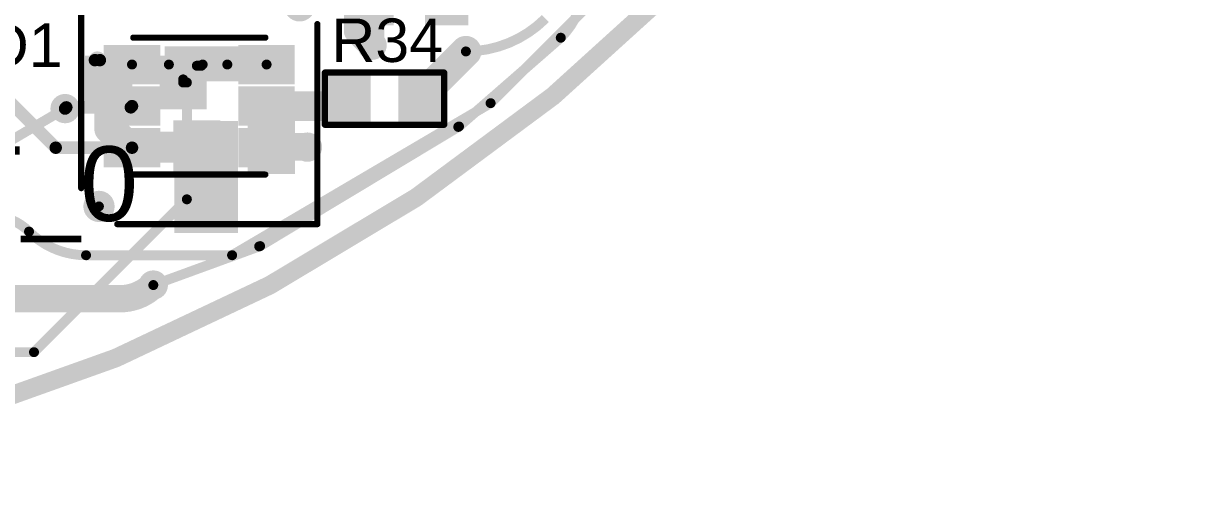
# Model space of a CAD drawing. Header units: millimetres. Extents: x -1.41 to 1.41, y -0.13 to 2.68.
# Drawn here: x 0.461 to 1.405, y -0.126 to 0.258 of the extents above; entities that cross this region are included whole.
import ezdxf

# ---------------------------------------------------------------- set-up
doc = ezdxf.new("R2010")
doc.units = ezdxf.units.MM
doc.header["$MEASUREMENT"] = 0
for name, color, linetype in [('BottomLayer', 5, 'Continuous'), ('BottomPaste', 16, 'Continuous'), ('BottomSolder', 6, 'Continuous'), ('Mechanical2', 216, 'Continuous'), ('PadHoleLayer', 156, 'Continuous'), ('TopLayer', 1, 'Continuous'), ('TopOverlay', 2, 'Continuous'), ('TopPaste', 8, 'Continuous'), ('TopSolder', 216, 'Continuous'), ('ViaHoleLayer', 16, 'Continuous')]:
    doc.layers.add(name, color=color, linetype=linetype)
doc.styles.add('Arial', font='', dxfattribs={"height": 0.2})
doc.styles.get('Arial').set_extended_font_data('Arial')

# ---------------------------------------------------------------- blocks, each defined once
blk = doc.blocks.new('LTST_G683GEBW_4')
at = {"layer": 'BottomSolder'}
h = blk.add_hatch(color=6, dxfattribs=at)
edge = h.paths.add_edge_path()
edge.add_arc((0.0807087, 0.0807087), 0.004, 0, 360)
h = blk.add_hatch(color=6, dxfattribs=at)
edge = h.paths.add_edge_path()
edge.add_arc((-0.0807086, -0.0807085), 0.004, 0, 360)
at = {"layer": 'PadHoleLayer'}
h = blk.add_hatch(color=156, dxfattribs=at)
edge = h.paths.add_edge_path()
edge.add_arc((0.0807087, 0.0807087), 0.0125984, 0, 360)
h = blk.add_hatch(color=156, dxfattribs=at)
edge = h.paths.add_edge_path()
edge.add_arc((-0.0807086, -0.0807085), 0.0125984, 0, 360)
at = {"layer": 'TopLayer'}
for points in [[(-0.0728346, 0.0452756), (-0.035433, 0.0452756), (-0.035433, 0.0216536), (-0.0728346, 0.0216536)], [(0.0354331, 0.0452757), (0.0728347, 0.0452757), (0.0728347, 0.0216537), (0.0354331, 0.0216537)], [(-0.0728346, 0.011811), (-0.035433, 0.011811), (-0.035433, -0.011811), (-0.0728346, -0.011811)], [(0.0354331, 0.0118111), (0.0728347, 0.0118111), (0.0728347, -0.0118109), (0.0354331, -0.0118109)], [(-0.0728346, -0.0216535), (-0.035433, -0.0216535), (-0.035433, -0.0452755), (-0.0728346, -0.0452755)], [(0.0354331, -0.0216535), (0.0728347, -0.0216535), (0.0728347, -0.0452755), (0.0354331, -0.0452755)]]:
    blk.add_hatch(color=1, dxfattribs=at).paths.add_polyline_path(points)
at = {"layer": 'TopPaste'}
for points in [[(-0.0728346, 0.0452756), (-0.035433, 0.0452756), (-0.035433, 0.0216536), (-0.0728346, 0.0216536)], [(0.0354331, 0.0452757), (0.0728347, 0.0452757), (0.0728347, 0.0216537), (0.0354331, 0.0216537)], [(-0.0728346, 0.011811), (-0.035433, 0.011811), (-0.035433, -0.011811), (-0.0728346, -0.011811)], [(0.0354331, 0.0118111), (0.0728347, 0.0118111), (0.0728347, -0.0118109), (0.0354331, -0.0118109)], [(-0.0728346, -0.0216535), (-0.035433, -0.0216535), (-0.035433, -0.0452755), (-0.0728346, -0.0452755)], [(0.0354331, -0.0216535), (0.0728347, -0.0216535), (0.0728347, -0.0452755), (0.0354331, -0.0452755)]]:
    blk.add_hatch(color=8, dxfattribs=at).paths.add_polyline_path(points)
at = {"layer": 'TopSolder'}
h = blk.add_hatch(color=216, dxfattribs=at)
edge = h.paths.add_edge_path()
edge.add_arc((0.0807087, 0.0807087), 0.004, 0, 360)
for points in [[(-0.0768346, 0.0492756), (-0.031433, 0.0492756), (-0.031433, 0.0176536), (-0.0768346, 0.0176536)], [(0.0314331, 0.0492757), (0.0768347, 0.0492757), (0.0768347, 0.0176537), (0.0314331, 0.0176537)], [(-0.0768346, 0.015811), (-0.031433, 0.015811), (-0.031433, -0.015811), (-0.0768346, -0.015811)], [(0.0314331, 0.0158111), (0.0768347, 0.0158111), (0.0768347, -0.0158109), (0.0314331, -0.0158109)], [(-0.0768346, -0.0176535), (-0.031433, -0.0176535), (-0.031433, -0.0492755), (-0.0768346, -0.0492755)], [(0.0314331, -0.0176535), (0.0768347, -0.0176535), (0.0768347, -0.0492755), (0.0314331, -0.0492755)]]:
    blk.add_hatch(color=216, dxfattribs=at).paths.add_polyline_path(points)
h = blk.add_hatch(color=216, dxfattribs=at)
edge = h.paths.add_edge_path()
edge.add_arc((-0.0807086, -0.0807085), 0.004, 0, 360)
at = {"layer": 'TopOverlay', "const_width": 0.005}
for points in [[(-0.095, -0.066), (-0.095, 0.095)], [(-0.095, 0.095), (0.066, 0.095)], [(0.0950001, -0.0949999), (0.0950001, 0.0660001)], [(-0.0531181, 0.0551181), (0, 0.0551181)], [(0, 0.0551181), (0.0531181, 0.0551181)], [(-0.0531181, -0.055118), (0, -0.055118)], [(0, -0.055118), (0.0531181, -0.055118)], [(-0.0659999, -0.0949999), (0.0950001, -0.0949999)]]:
    blk.add_lwpolyline(points, dxfattribs=at)
at = {"layer": 'TopOverlay'}
for points, const_width in [([(-0.09625, 0.095, 1), (-0.09375, 0.095, 1)], 0.0025), ([(-0.09625, 0.095, 1), (-0.09375, 0.095, 1)], 0.0025), ([(0.06475, 0.095, 1), (0.06725, 0.095, 1)], 0.0025), ([(0.0937501, 0.0660001, 1), (0.0962501, 0.0660001, 1)], 0.0025), ([(-0.0543681, 0.0551181, 1), (-0.0518681, 0.0551181, 1)], 0.0025), ([(-0.00125, 0.0551181, 1), (0.00125, 0.0551181, 1)], 0.0025), ([(-0.00125, 0.0551181, 1), (0.00125, 0.0551181, 1)], 0.0025), ([(0.0518681, 0.0551181, 1), (0.0543681, 0.0551181, 1)], 0.0025), ([(-0.08, 0.037, 1), (-0.084, 0.037, 1)], 0.01), ([(-0.0865, 0.037, 1), (-0.0815, 0.037, 1)], 0.005), ([(-0.0825, 0.037, 1), (-0.0775, 0.037, 1)], 0.005), ([(-0.0543681, -0.055118, 1), (-0.0518681, -0.055118, 1)], 0.0025), ([(-0.00125, -0.055118, 1), (0.00125, -0.055118, 1)], 0.0025), ([(-0.00125, -0.055118, 1), (0.00125, -0.055118, 1)], 0.0025), ([(0.0518681, -0.055118, 1), (0.0543681, -0.055118, 1)], 0.0025), ([(-0.09625, -0.066, 1), (-0.09375, -0.066, 1)], 0.0025), ([(-0.0672499, -0.0949999, 1), (-0.0647499, -0.0949999, 1)], 0.0025), ([(0.0937501, -0.0949999, 1), (0.0962501, -0.0949999, 1)], 0.0025), ([(0.0937501, -0.0949999, 1), (0.0962501, -0.0949999, 1)], 0.0025)]:
    blk.add_lwpolyline(points, format="xyb", close=True, dxfattribs=dict(at, const_width=const_width))
blk = doc.blocks.new('R__0603_24')
at = {"layer": 'TopLayer'}
for points in [[(-0.015, 0.0175), (-0.015, -0.0175), (-0.045, -0.0175), (-0.045, 0.0175)], [(0.045, 0.0175), (0.045, -0.0175), (0.015, -0.0175), (0.015, 0.0175)]]:
    blk.add_hatch(color=1, dxfattribs=at).paths.add_polyline_path(points)
at = {"layer": 'TopPaste'}
for points in [[(-0.015, 0.0175), (-0.015, -0.0175), (-0.045, -0.0175), (-0.045, 0.0175)], [(0.045, 0.0175), (0.045, -0.0175), (0.015, -0.0175), (0.015, 0.0175)]]:
    blk.add_hatch(color=8, dxfattribs=at).paths.add_polyline_path(points)
at = {"layer": 'TopSolder'}
for points in [[(-0.011, 0.0215), (-0.011, -0.0215), (-0.049, -0.0215), (-0.049, 0.0215)], [(0.049, 0.0215), (0.049, -0.0215), (0.011, -0.0215), (0.011, 0.0215)]]:
    blk.add_hatch(color=216, dxfattribs=at).paths.add_polyline_path(points)
at = {"layer": 'TopOverlay', "const_width": 0.005}
for points in [[(-0.048, -0.021), (-0.048, 0.021)], [(-0.048, 0.021), (0.048, 0.021)], [(0.048, -0.021), (0.048, 0.021)], [(-0.048, -0.021), (0.048, -0.021)]]:
    blk.add_lwpolyline(points, dxfattribs=at)
at = {"layer": 'TopOverlay', "const_width": 0.0025}
for points in [[(-0.04925, 0.021, 1), (-0.04675, 0.021, 1)], [(-0.04925, 0.021, 1), (-0.04675, 0.021, 1)], [(0.04675, 0.021, 1), (0.04925, 0.021, 1)], [(0.04675, 0.021, 1), (0.04925, 0.021, 1)], [(-0.04925, -0.021, 1), (-0.04675, -0.021, 1)], [(-0.04925, -0.021, 1), (-0.04675, -0.021, 1)], [(0.04675, -0.021, 1), (0.04925, -0.021, 1)], [(0.04675, -0.021, 1), (0.04925, -0.021, 1)]]:
    blk.add_lwpolyline(points, format="xyb", close=True, dxfattribs=at)
blk = doc.blocks.new('R__0603_B_68')
at = {"layer": 'BottomLayer'}
for points in [[(-0.045, -0.0175), (-0.045, 0.0175), (-0.015, 0.0175), (-0.015, -0.0175)], [(0.015, -0.0175), (0.015, 0.0175), (0.045, 0.0175), (0.045, -0.0175)]]:
    blk.add_hatch(color=5, dxfattribs=at).paths.add_polyline_path(points)
at = {"layer": 'BottomPaste'}
for points in [[(-0.045, -0.0175), (-0.045, 0.0175), (-0.015, 0.0175), (-0.015, -0.0175)], [(0.015, -0.0175), (0.015, 0.0175), (0.045, 0.0175), (0.045, -0.0175)]]:
    blk.add_hatch(color=16, dxfattribs=at).paths.add_polyline_path(points)
at = {"layer": 'BottomSolder'}
for points in [[(-0.049, -0.0215), (-0.049, 0.0215), (-0.011, 0.0215), (-0.011, -0.0215)], [(0.011, -0.0215), (0.011, 0.0215), (0.049, 0.0215), (0.049, -0.0215)]]:
    blk.add_hatch(color=6, dxfattribs=at).paths.add_polyline_path(points)
blk = doc.blocks.new('R__0603_B_69')
at = {"layer": 'BottomLayer'}
for points in [[(-0.045, -0.0175), (-0.045, 0.0175), (-0.015, 0.0175), (-0.015, -0.0175)], [(0.015, -0.0175), (0.015, 0.0175), (0.045, 0.0175), (0.045, -0.0175)]]:
    blk.add_hatch(color=5, dxfattribs=at).paths.add_polyline_path(points)
at = {"layer": 'BottomPaste'}
for points in [[(-0.045, -0.0175), (-0.045, 0.0175), (-0.015, 0.0175), (-0.015, -0.0175)], [(0.015, -0.0175), (0.015, 0.0175), (0.045, 0.0175), (0.045, -0.0175)]]:
    blk.add_hatch(color=16, dxfattribs=at).paths.add_polyline_path(points)
at = {"layer": 'BottomSolder'}
for points in [[(-0.049, -0.0215), (-0.049, 0.0215), (-0.011, 0.0215), (-0.011, -0.0215)], [(0.011, -0.0215), (0.011, 0.0215), (0.049, 0.0215), (0.049, -0.0215)]]:
    blk.add_hatch(color=6, dxfattribs=at).paths.add_polyline_path(points)
blk = doc.blocks.new('C___0603_B_77')
at = {"layer": 'BottomLayer'}
for points in [[(-0.045, -0.0175), (-0.045, 0.0175), (-0.015, 0.0175), (-0.015, -0.0175)], [(0.015, -0.0175), (0.015, 0.0175), (0.045, 0.0175), (0.045, -0.0175)]]:
    blk.add_hatch(color=5, dxfattribs=at).paths.add_polyline_path(points)
at = {"layer": 'BottomPaste'}
for points in [[(-0.045, -0.0175), (-0.045, 0.0175), (-0.015, 0.0175), (-0.015, -0.0175)], [(0.015, -0.0175), (0.015, 0.0175), (0.045, 0.0175), (0.045, -0.0175)]]:
    blk.add_hatch(color=16, dxfattribs=at).paths.add_polyline_path(points)
at = {"layer": 'BottomSolder'}
for points in [[(-0.0473622, -0.0198622), (-0.0473622, 0.0198622), (-0.0126378, 0.0198622), (-0.0126378, -0.0198622)], [(0.0126378, -0.0198622), (0.0126378, 0.0198622), (0.0473622, 0.0198622), (0.0473622, -0.0198622)]]:
    blk.add_hatch(color=6, dxfattribs=at).paths.add_polyline_path(points)

msp = doc.modelspace()

# ---------------------------------------------------------------- hatches: boundary and pattern name
at = {"layer": 'BottomLayer'}
h = msp.add_hatch(color=5, dxfattribs=at)
edge = h.paths.add_edge_path()
edge.add_arc((0.741, 0.24), 0.011811, 0, 360)
h = msp.add_hatch(color=5, dxfattribs=at)
edge = h.paths.add_edge_path()
edge.add_arc((0.8165, 0.235), 0.011811, 0, 360)
for points in [[(0.574, 0.211), (0.6403346, 0.211), (0.6403346, 0.239), (0.574, 0.239)], [(0.582, 0.089), (0.633, 0.089), (0.633, 0.179), (0.582, 0.179)]]:
    msp.add_hatch(color=5, dxfattribs=at).paths.add_polyline_path(points)
h = msp.add_hatch(color=5, dxfattribs=at)
edge = h.paths.add_edge_path()
edge.add_arc((0.6245353, 0.2244647), 0.011811, 0, 360)
h = msp.add_hatch(color=5, dxfattribs=at)
edge = h.paths.add_edge_path()
edge.add_arc((0.494, 0.189), 0.011811, 0, 360)
h = msp.add_hatch(color=5, dxfattribs=at)
edge = h.paths.add_edge_path()
edge.add_arc((0.689, 0.158), 0.011811, 0, 360)
h = msp.add_hatch(color=5, dxfattribs=at)
edge = h.paths.add_edge_path()
edge.add_arc((0.615, 0.111), 0.011811, 0, 360)
h = msp.add_hatch(color=5, dxfattribs=at)
edge = h.paths.add_edge_path()
edge.add_arc((0.565, 0.047), 0.011811, 0, 360)
at = {"layer": 'BottomSolder'}
h = msp.add_hatch(color=6, dxfattribs=at)
edge = h.paths.add_edge_path()
edge.add_arc((0.741, 0.24), 0.0059055, 0, 360)
h = msp.add_hatch(color=6, dxfattribs=at)
edge = h.paths.add_edge_path()
edge.add_arc((0.8165, 0.235), 0.0059055, 0, 360)
h = msp.add_hatch(color=6, dxfattribs=at)
edge = h.paths.add_edge_path()
edge.add_arc((0.6245353, 0.2244647), 0.0059055, 0, 360)
h = msp.add_hatch(color=6, dxfattribs=at)
edge = h.paths.add_edge_path()
edge.add_arc((0.494, 0.189), 0.0059055, 0, 360)
h = msp.add_hatch(color=6, dxfattribs=at)
edge = h.paths.add_edge_path()
edge.add_arc((0.689, 0.158), 0.0059055, 0, 360)
h = msp.add_hatch(color=6, dxfattribs=at)
edge = h.paths.add_edge_path()
edge.add_arc((0.615, 0.111), 0.0059055, 0, 360)
h = msp.add_hatch(color=6, dxfattribs=at)
edge = h.paths.add_edge_path()
edge.add_arc((0.565, 0.047), 0.0059055, 0, 360)
at = {"layer": 'TopLayer'}
h = msp.add_hatch(color=1, dxfattribs=at)
edge = h.paths.add_edge_path()
edge.add_arc((0.741, 0.24), 0.011811, 0, 360)
h = msp.add_hatch(color=1, dxfattribs=at)
edge = h.paths.add_edge_path()
edge.add_arc((0.8165, 0.235), 0.011811, 0, 360)
h = msp.add_hatch(color=1, dxfattribs=at)
edge = h.paths.add_edge_path()
edge.add_arc((0.6245353, 0.2244647), 0.011811, 0, 360)
h = msp.add_hatch(color=1, dxfattribs=at)
edge = h.paths.add_edge_path()
edge.add_arc((0.494, 0.189), 0.011811, 0, 360)
msp.add_hatch(color=1, dxfattribs=at).paths.add_polyline_path([(0.637, 0.179), (0.73, 0.179), (0.73, 0.203), (0.637, 0.203)])
h = msp.add_hatch(color=1, dxfattribs=at)
edge = h.paths.add_edge_path()
edge.add_arc((0.689, 0.158), 0.011811, 0, 360)
h = msp.add_hatch(color=1, dxfattribs=at)
edge = h.paths.add_edge_path()
edge.add_arc((0.615, 0.111), 0.011811, 0, 360)
h = msp.add_hatch(color=1, dxfattribs=at)
edge = h.paths.add_edge_path()
edge.add_arc((0.565, 0.047), 0.011811, 0, 360)
at = {"layer": 'TopSolder'}
h = msp.add_hatch(color=216, dxfattribs=at)
edge = h.paths.add_edge_path()
edge.add_arc((0.741, 0.24), 0.0059055, 0, 360)
h = msp.add_hatch(color=216, dxfattribs=at)
edge = h.paths.add_edge_path()
edge.add_arc((0.8165, 0.235), 0.0059055, 0, 360)
h = msp.add_hatch(color=216, dxfattribs=at)
edge = h.paths.add_edge_path()
edge.add_arc((0.6245353, 0.2244647), 0.0059055, 0, 360)
h = msp.add_hatch(color=216, dxfattribs=at)
edge = h.paths.add_edge_path()
edge.add_arc((0.494, 0.189), 0.0059055, 0, 360)
h = msp.add_hatch(color=216, dxfattribs=at)
edge = h.paths.add_edge_path()
edge.add_arc((0.689, 0.158), 0.0059055, 0, 360)
h = msp.add_hatch(color=216, dxfattribs=at)
edge = h.paths.add_edge_path()
edge.add_arc((0.615, 0.111), 0.0059055, 0, 360)
h = msp.add_hatch(color=216, dxfattribs=at)
edge = h.paths.add_edge_path()
edge.add_arc((0.565, 0.047), 0.0059055, 0, 360)
at = {"layer": 'ViaHoleLayer'}
h = msp.add_hatch(color=16, dxfattribs=at)
edge = h.paths.add_edge_path()
edge.add_arc((0.741, 0.24), 0.0059055, 0, 360)
h = msp.add_hatch(color=16, dxfattribs=at)
edge = h.paths.add_edge_path()
edge.add_arc((0.8165, 0.235), 0.0059055, 0, 360)
h = msp.add_hatch(color=16, dxfattribs=at)
edge = h.paths.add_edge_path()
edge.add_arc((0.6245353, 0.2244647), 0.0059055, 0, 360)
h = msp.add_hatch(color=16, dxfattribs=at)
edge = h.paths.add_edge_path()
edge.add_arc((0.494, 0.189), 0.0059055, 0, 360)
h = msp.add_hatch(color=16, dxfattribs=at)
edge = h.paths.add_edge_path()
edge.add_arc((0.689, 0.158), 0.0059055, 0, 360)
h = msp.add_hatch(color=16, dxfattribs=at)
edge = h.paths.add_edge_path()
edge.add_arc((0.615, 0.111), 0.0059055, 0, 360)
h = msp.add_hatch(color=16, dxfattribs=at)
edge = h.paths.add_edge_path()
edge.add_arc((0.565, 0.047), 0.0059055, 0, 360)

# ---------------------------------------------------------------- linework, layer by layer
at = {"layer": 'BottomLayer'}
for points, const_width in [([(0.8363784, 0.1933784), (1.016, 0.373)], 0.008), ([(0.741, 0.24), (0.741, 0.276)], 0.02), ([(0.589, 0.2125), (0.6, 0.2235)], 0.008), ([(0.6, 0.2235), (0.6037216, 0.2235)], 0.008), ([(0.6037216, 0.2235), (0.6046863, 0.2244647)], 0.008), ([(0.6046863, 0.2244647), (0.6245353, 0.2244647)], 0.008), ([(0.53, 0.173), (0.53, 0.209)], 0.025), ([(0.529, 0.21), (0.53, 0.209)], 0.022), ([(0.589, 0.21), (0.589, 0.2125)], 0.008), ([(0.443, 0.159), (0.494, 0.189)], 0.008), ([(0.6284191, 0.0710307), (0.8363784, 0.1933784)], 0.008), ([(0.53, 0.173), (0.545, 0.158)], 0.025), ([(0.545, 0.158), (0.6, 0.158)], 0.025), ([(0.66, 0.161), (0.6626897, 0.1583103)], 0.022), ([(0.6, 0.158), (0.6018673, 0.1561327)], 0.022), ([(0.6626897, 0.1583103), (0.6886897, 0.1583103)], 0.022), ([(0.6886897, 0.1583103), (0.689, 0.158)], 0.022), ([(0.615, 0.111), (0.615, 0.1114389)], 0.022), ([(0.5108701, 0.071), (0.6283667, 0.071)], 0.008), ([(0.385, 0.036), (0.5384437, 0.036)], 0.022)]:
    msp.add_lwpolyline(points, dxfattribs=dict(at, const_width=const_width))
for points, const_width in [([(0.8805165, 0.2615165, -0.198912367379658), (0.8165, 0.235)], 0.008), ([(0.4336152, 0.103, -0.1989123673796565), (0.465, 0.09)], 0.008), ([(0.5108701, 0.071, -0.198912367379658), (0.465, 0.09)], 0.008), ([(0.6283667, 0.071, -0.001897821061365981), (0.6284191, 0.0710307)], 0.008), ([(0.565, 0.047, -0.198912367379658), (0.5384437, 0.036)], 0.022)]:
    msp.add_lwpolyline(points, format="xyb", dxfattribs=dict(at, const_width=const_width))
for points, const_width in [([(0.736, 0.24, 1), (0.746, 0.24, 1)], 0.01), ([(0.8145, 0.235, 1), (0.8185, 0.235, 1)], 0.004), ([(0.598, 0.2235, 1), (0.602, 0.2235, 1)], 0.004), ([(0.598, 0.2235, 1), (0.602, 0.2235, 1)], 0.004), ([(0.6017216, 0.2235, 1), (0.6057216, 0.2235, 1)], 0.004), ([(0.6017216, 0.2235, 1), (0.6057216, 0.2235, 1)], 0.004), ([(0.6026863, 0.2244647, 1), (0.6066863, 0.2244647, 1)], 0.004), ([(0.6026863, 0.2244647, 1), (0.6066863, 0.2244647, 1)], 0.004), ([(0.6225353, 0.2244647, 1), (0.6265353, 0.2244647, 1)], 0.004), ([(0.52375, 0.209, 1), (0.53625, 0.209, 1)], 0.0125), ([(0.5235, 0.21, 1), (0.5345, 0.21, 1)], 0.011), ([(0.5245, 0.209, 1), (0.5355, 0.209, 1)], 0.011), ([(0.587, 0.2125, 1), (0.591, 0.2125, 1)], 0.004), ([(0.587, 0.2125, 1), (0.591, 0.2125, 1)], 0.004), ([(0.587, 0.21, 1), (0.591, 0.21, 1)], 0.004), ([(0.492, 0.189, 1), (0.496, 0.189, 1)], 0.004), ([(0.8343784, 0.1933784, 1), (0.8383784, 0.1933784, 1)], 0.004), ([(0.8343784, 0.1933784, 1), (0.8383784, 0.1933784, 1)], 0.004), ([(0.52375, 0.173, 1), (0.53625, 0.173, 1)], 0.0125), ([(0.52375, 0.173, 1), (0.53625, 0.173, 1)], 0.0125), ([(0.53875, 0.158, 1), (0.55125, 0.158, 1)], 0.0125), ([(0.53875, 0.158, 1), (0.55125, 0.158, 1)], 0.0125), ([(0.59375, 0.158, 1), (0.60625, 0.158, 1)], 0.0125), ([(0.6545, 0.161, 1), (0.6655, 0.161, 1)], 0.011), ([(0.5945, 0.158, 1), (0.6055, 0.158, 1)], 0.011), ([(0.5963673, 0.1561327, 1), (0.6073673, 0.1561327, 1)], 0.011), ([(0.6571897, 0.1583103, 1), (0.6681897, 0.1583103, 1)], 0.011), ([(0.6571897, 0.1583103, 1), (0.6681897, 0.1583103, 1)], 0.011), ([(0.6831897, 0.1583103, 1), (0.6941897, 0.1583103, 1)], 0.011), ([(0.6831897, 0.1583103, 1), (0.6941897, 0.1583103, 1)], 0.011), ([(0.6835, 0.158, 1), (0.6945, 0.158, 1)], 0.011), ([(0.6095, 0.1114389, 1), (0.6205, 0.1114389, 1)], 0.011), ([(0.6095, 0.111, 1), (0.6205, 0.111, 1)], 0.011), ([(0.463, 0.09, 1), (0.467, 0.09, 1)], 0.004), ([(0.463, 0.09, 1), (0.467, 0.09, 1)], 0.004), ([(0.5088701, 0.071, 1), (0.5128701, 0.071, 1)], 0.004), ([(0.5088701, 0.071, 1), (0.5128701, 0.071, 1)], 0.004), ([(0.6263667, 0.071, 1), (0.6303667, 0.071, 1)], 0.004), ([(0.6263667, 0.071, 1), (0.6303667, 0.071, 1)], 0.004), ([(0.6264191, 0.0710307, 1), (0.6304191, 0.0710307, 1)], 0.004), ([(0.6264191, 0.0710307, 1), (0.6304191, 0.0710307, 1)], 0.004), ([(0.5595, 0.047, 1), (0.5705, 0.047, 1)], 0.011), ([(0.5329437, 0.036, 1), (0.5439437, 0.036, 1)], 0.011), ([(0.5329437, 0.036, 1), (0.5439437, 0.036, 1)], 0.011)]:
    msp.add_lwpolyline(points, format="xyb", close=True, dxfattribs=dict(at, const_width=const_width))
at = {"layer": 'Mechanical2', "const_width": 0.015}
msp.add_lwpolyline([(1.3976378, 1.279528, 1), (-1.3976378, 1.279528, 1)], format="xyb", close=True, dxfattribs=at)
at = {"layer": 'TopLayer'}
for points, const_width in [([(0.7292852, 0.2517148), (0.7292852, 0.3933715)], 0.022), ([(0.7292852, 0.2517148), (0.741, 0.24)], 0.022), ([(0.781, 0.1995), (0.8165, 0.235)], 0.025), ([(0.8109608, 0.1746249), (0.8928313, 0.246047)], 0.008), ([(0.8928313, 0.246047), (0.8928315, 0.2460471)], 0.008), ([(0.5478662, 0.2244646), (0.5775354, 0.2244646)], 0.008), ([(0.5775354, 0.2244646), (0.592, 0.21)], 0.008), ([(0.6245353, 0.2244647), (0.6561339, 0.2244647)], 0.008), ([(0.592, 0.116), (0.592, 0.21)], 0.008), ([(0.781, 0.197), (0.781, 0.1995)], 0.02), ([(0.448, 0.196), (0.4864645, 0.1575355)], 0.01), ([(0.494, 0.189), (0.495, 0.19)], 0.01), ([(0.495, 0.19), (0.5468662, 0.19)], 0.01), ([(0.5468662, 0.19), (0.5478662, 0.191)], 0.01), ([(0.6509148, 0.0783472), (0.8103567, 0.1742615)], 0.008), ([(0.8103567, 0.1742615), (0.8109608, 0.1746249)], 0.008), ([(0.4864645, 0.1575355), (0.5478662, 0.1575355)], 0.01), ([(0.6561339, 0.1575355), (0.6565984, 0.158)], 0.022), ([(0.6565984, 0.158), (0.689, 0.158)], 0.022), ([(0.469, -0.007), (0.592, 0.116)], 0.008), ([(0.565, 0.047), (0.6501922, 0.0780836)], 0.008), ([(0.6501922, 0.0780836), (0.6509148, 0.0783472)], 0.008), ([(0.231, -0.007), (0.469, -0.007)], 0.008)]:
    msp.add_lwpolyline(points, dxfattribs=dict(at, const_width=const_width))
at = {"layer": 'TopLayer', "const_width": 0.008}
msp.add_lwpolyline([(0.912, 0.2923243, -0.1989115103768017), (0.8928315, 0.2460471)], format="xyb", dxfattribs=at)
at = {"layer": 'TopLayer'}
for points, const_width in [([(0.7237852, 0.2517148, 1), (0.7347852, 0.2517148, 1)], 0.011), ([(0.7237852, 0.2517148, 1), (0.7347852, 0.2517148, 1)], 0.011), ([(0.7355, 0.24, 1), (0.7465, 0.24, 1)], 0.011), ([(0.81025, 0.235, 1), (0.82275, 0.235, 1)], 0.0125), ([(0.8908313, 0.246047, 1), (0.8948313, 0.246047, 1)], 0.004), ([(0.8908313, 0.246047, 1), (0.8948313, 0.246047, 1)], 0.004), ([(0.8908315, 0.2460471, 1), (0.8948315, 0.2460471, 1)], 0.004), ([(0.8908315, 0.2460471, 1), (0.8948315, 0.2460471, 1)], 0.004), ([(0.5458662, 0.2244646, 1), (0.5498662, 0.2244646, 1)], 0.004), ([(0.5755354, 0.2244646, 1), (0.5795354, 0.2244646, 1)], 0.004), ([(0.5755354, 0.2244646, 1), (0.5795354, 0.2244646, 1)], 0.004), ([(0.6225353, 0.2244647, 1), (0.6265353, 0.2244647, 1)], 0.004), ([(0.6541339, 0.2244647, 1), (0.6581339, 0.2244647, 1)], 0.004), ([(0.59, 0.21, 1), (0.594, 0.21, 1)], 0.004), ([(0.59, 0.21, 1), (0.594, 0.21, 1)], 0.004), ([(0.77475, 0.1995, 1), (0.78725, 0.1995, 1)], 0.0125), ([(0.776, 0.1995, 1), (0.786, 0.1995, 1)], 0.01), ([(0.776, 0.197, 1), (0.786, 0.197, 1)], 0.01), ([(0.4915, 0.189, 1), (0.4965, 0.189, 1)], 0.005), ([(0.4925, 0.19, 1), (0.4975, 0.19, 1)], 0.005), ([(0.4925, 0.19, 1), (0.4975, 0.19, 1)], 0.005), ([(0.5443662, 0.19, 1), (0.5493662, 0.19, 1)], 0.005), ([(0.5443662, 0.19, 1), (0.5493662, 0.19, 1)], 0.005), ([(0.5453662, 0.191, 1), (0.5503662, 0.191, 1)], 0.005), ([(0.8083567, 0.1742615, 1), (0.8123567, 0.1742615, 1)], 0.004), ([(0.8083567, 0.1742615, 1), (0.8123567, 0.1742615, 1)], 0.004), ([(0.8089608, 0.1746249, 1), (0.8129608, 0.1746249, 1)], 0.004), ([(0.8089608, 0.1746249, 1), (0.8129608, 0.1746249, 1)], 0.004), ([(0.4839645, 0.1575355, 1), (0.4889645, 0.1575355, 1)], 0.005), ([(0.4839645, 0.1575355, 1), (0.4889645, 0.1575355, 1)], 0.005), ([(0.5453662, 0.1575355, 1), (0.5503662, 0.1575355, 1)], 0.005), ([(0.6506339, 0.1575355, 1), (0.6616339, 0.1575355, 1)], 0.011), ([(0.6510984, 0.158, 1), (0.6620984, 0.158, 1)], 0.011), ([(0.6510984, 0.158, 1), (0.6620984, 0.158, 1)], 0.011), ([(0.6835, 0.158, 1), (0.6945, 0.158, 1)], 0.011), ([(0.59, 0.116, 1), (0.594, 0.116, 1)], 0.004), ([(0.59, 0.116, 1), (0.594, 0.116, 1)], 0.004), ([(0.6481922, 0.0780836, 1), (0.6521922, 0.0780836, 1)], 0.004), ([(0.6481922, 0.0780836, 1), (0.6521922, 0.0780836, 1)], 0.004), ([(0.6489148, 0.0783472, 1), (0.6529148, 0.0783472, 1)], 0.004), ([(0.6489148, 0.0783472, 1), (0.6529148, 0.0783472, 1)], 0.004), ([(0.563, 0.047, 1), (0.567, 0.047, 1)], 0.004), ([(0.467, -0.007, 1), (0.471, -0.007, 1)], 0.004), ([(0.467, -0.007, 1), (0.471, -0.007, 1)], 0.004)]:
    msp.add_lwpolyline(points, format="xyb", close=True, dxfattribs=dict(at, const_width=const_width))

# ---------------------------------------------------------------- block references
for name, p in [('C___0603_B_77', (0.771, 0.276)), ('LTST_G683GEBW_4', (0.602, 0.191)), ('R__0603_24', (0.751, 0.197))]:
    msp.add_blockref(name, p)
at = {"rotation": 180}
for name, p in [('R__0603_B_69', (0.559, 0.21)), ('R__0603_B_68', (0.63, 0.158))]:
    msp.add_blockref(name, p, dxfattribs=at)

# ---------------------------------------------------------------- texts
at = {"layer": 'TopOverlay', "style": 'Arial'}
for s, p in [('LED1', (0.3696855, 0.2225057)), ('R34', (0.7083484, 0.2265057))]:
    msp.add_text(s, height=0.035, dxfattribs=at).set_placement(p)
msp.add_text('BOOT_0', height=0.06, rotation=360, dxfattribs=at).set_placement((0.222, 0.0985885))

doc.saveas('drawing.dxf')
